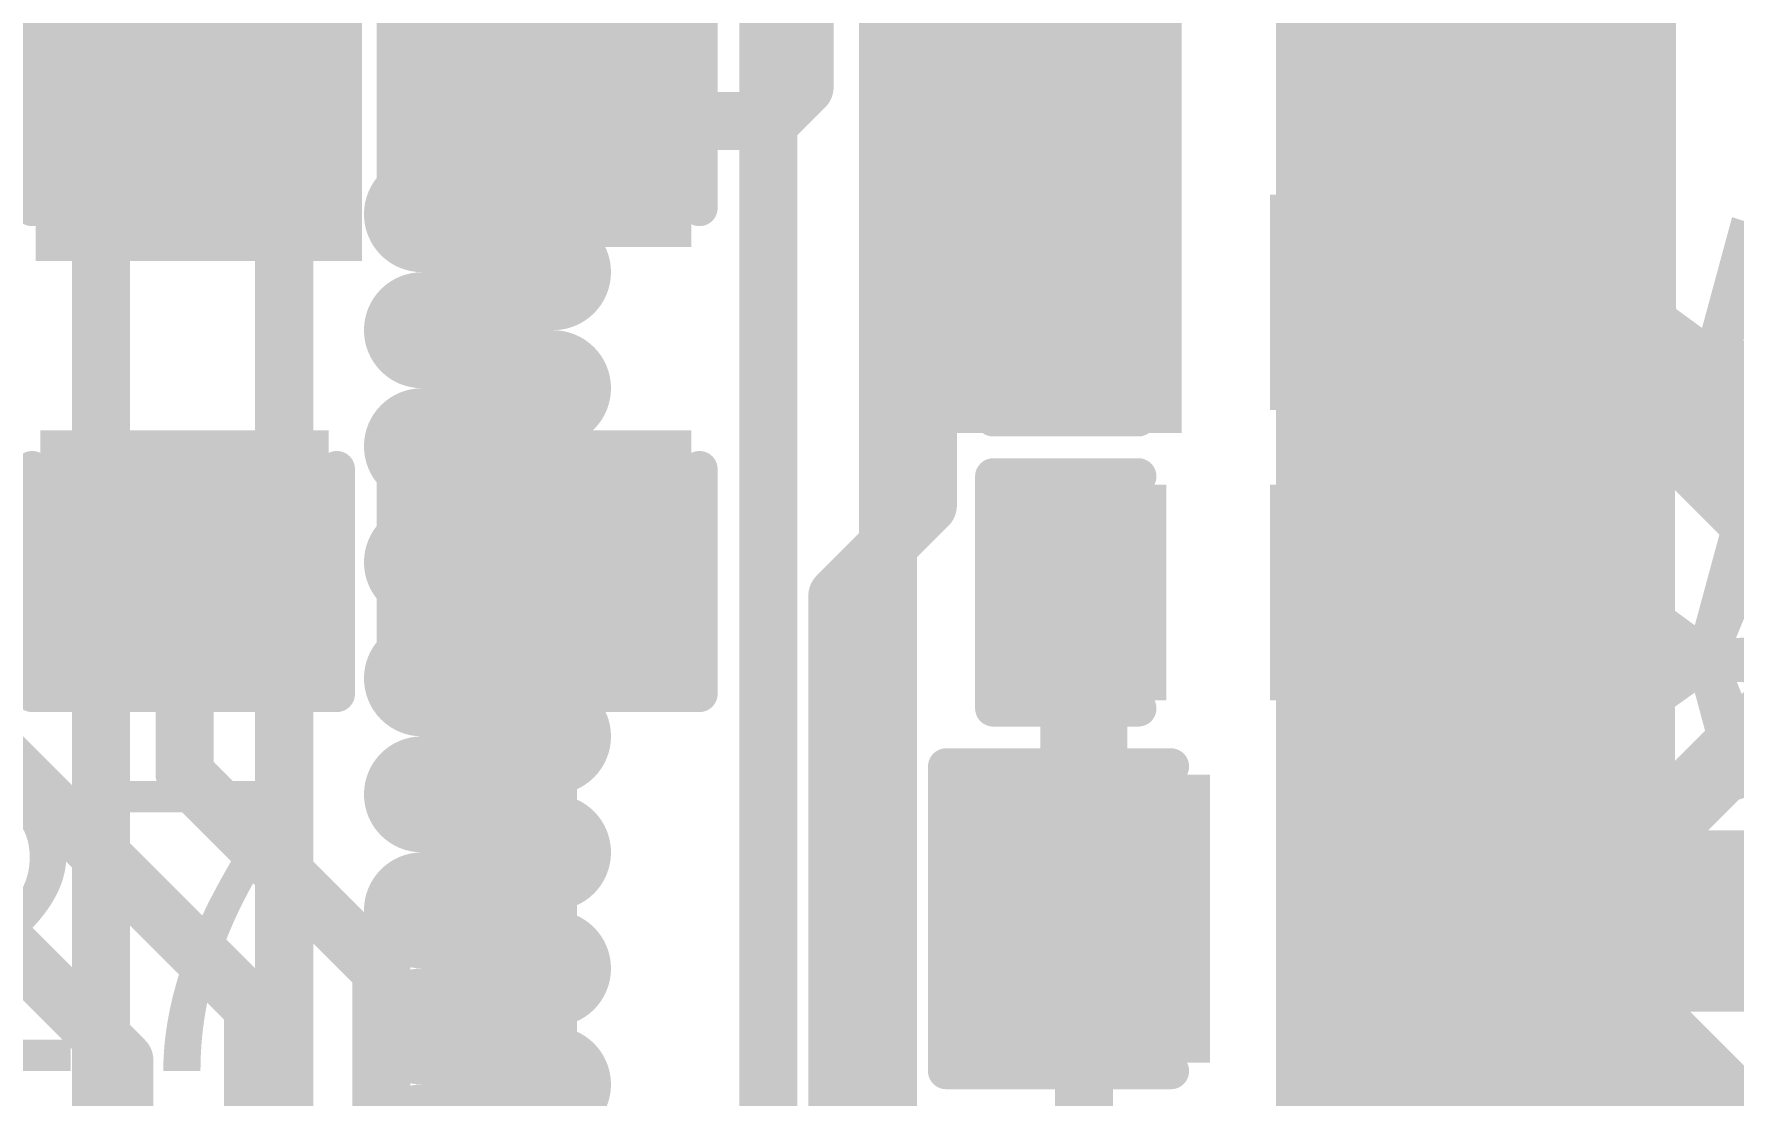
# Model space of a CAD drawing. Header units: millimetres. Extents: x -0.43 to 2.06, y -0.4 to 2.49.
# Drawn here: x 0.7818 to 1.016, y 1.873 to 2.0193 of the extents above; entities that cross this region are included whole.
import ezdxf

# ---------------------------------------------------------------- set-up
doc = ezdxf.new("R2010")
doc.units = ezdxf.units.MM
doc.header["$MEASUREMENT"] = 0
for name, color, linetype in [('BottomLayer', 5, 'Continuous'), ('TopLayer', 1, 'Continuous'), ('TopOverlay', 2, 'Continuous'), ('TopPaste', 8, 'Continuous'), ('TopSolder', 216, 'Continuous')]:
    doc.layers.add(name, color=color, linetype=linetype)
doc.styles.add('Arial', font='', dxfattribs={"height": 0.2})
doc.styles.get('Arial').set_extended_font_data('Arial')

# ---------------------------------------------------------------- blocks, each defined once
blk = doc.blocks.new('CAP_0402_110')
at = {"layer": 'TopLayer'}
for points in [[(-0.0275, -0.0125), (-0.0275, 0.0125), (-0.0095, 0.0125), (-0.0095, -0.0125)], [(0.0095, -0.0125), (0.0095, 0.0125), (0.0275, 0.0125), (0.0275, -0.0125)]]:
    blk.add_hatch(color=1, dxfattribs=at).paths.add_polyline_path(points)
at = {"layer": 'TopPaste'}
for points in [[(-0.0275, -0.0125), (-0.0275, 0.0125), (-0.0095, 0.0125), (-0.0095, -0.0125)], [(0.0095, -0.0125), (0.0095, 0.0125), (0.0275, 0.0125), (0.0275, -0.0125)]]:
    blk.add_hatch(color=8, dxfattribs=at).paths.add_polyline_path(points)
at = {"layer": 'TopSolder'}
for points in [[(-0.02986, -0.01486), (-0.02986, 0.01486), (-0.00714, 0.01486), (-0.00714, -0.01486)], [(0.00714, -0.01486), (0.00714, 0.01486), (0.02986, 0.01486), (0.02986, -0.01486)]]:
    blk.add_hatch(color=216, dxfattribs=at).paths.add_polyline_path(points)
at = {"layer": 'TopOverlay', "const_width": 0.005}
for points in [[(-0.031, -0.016), (-0.031, 0.016)], [(-0.031, 0.016), (-0.011, 0.016)], [(0.011, 0.016), (0.031, 0.016)], [(0.031, -0.016), (0.031, 0.016)], [(-0.031, -0.016), (-0.011, -0.016)], [(0.011, -0.016), (0.031, -0.016)]]:
    blk.add_lwpolyline(points, dxfattribs=at)
at = {"layer": 'TopOverlay', "const_width": 0.0025}
for points in [[(-0.03225, 0.016, 1), (-0.02975, 0.016, 1)], [(-0.03225, 0.016, 1), (-0.02975, 0.016, 1)], [(-0.01225, 0.016, 1), (-0.00975, 0.016, 1)], [(0.00975, 0.016, 1), (0.01225, 0.016, 1)], [(0.02975, 0.016, 1), (0.03225, 0.016, 1)], [(0.02975, 0.016, 1), (0.03225, 0.016, 1)], [(-0.03225, -0.016, 1), (-0.02975, -0.016, 1)], [(-0.03225, -0.016, 1), (-0.02975, -0.016, 1)], [(-0.01225, -0.016, 1), (-0.00975, -0.016, 1)], [(0.00975, -0.016, 1), (0.01225, -0.016, 1)], [(0.02975, -0.016, 1), (0.03225, -0.016, 1)], [(0.02975, -0.016, 1), (0.03225, -0.016, 1)]]:
    blk.add_lwpolyline(points, format="xyb", close=True, dxfattribs=at)
blk = doc.blocks.new('CAP_0603_111')
at = {"layer": 'TopLayer'}
for points in [[(-0.015, 0.0175), (-0.015, -0.0175), (-0.045, -0.0175), (-0.045, 0.0175)], [(0.045, 0.0175), (0.045, -0.0175), (0.015, -0.0175), (0.015, 0.0175)]]:
    blk.add_hatch(color=1, dxfattribs=at).paths.add_polyline_path(points)
at = {"layer": 'TopPaste'}
for points in [[(-0.015, 0.0175), (-0.015, -0.0175), (-0.045, -0.0175), (-0.045, 0.0175)], [(0.045, 0.0175), (0.045, -0.0175), (0.015, -0.0175), (0.015, 0.0175)]]:
    blk.add_hatch(color=8, dxfattribs=at).paths.add_polyline_path(points)
at = {"layer": 'TopSolder'}
for points in [[(-0.01264, 0.01986), (-0.01264, -0.01986), (-0.04736, -0.01986), (-0.04736, 0.01986)], [(0.04736, 0.01986), (0.04736, -0.01986), (0.01264, -0.01986), (0.01264, 0.01986)]]:
    blk.add_hatch(color=216, dxfattribs=at).paths.add_polyline_path(points)
at = {"layer": 'TopOverlay', "const_width": 0.005}
for points in [[(-0.049, -0.021), (-0.049, 0.021)], [(-0.049, 0.021), (-0.018, 0.021)], [(0.018, 0.021), (0.049, 0.021)], [(0.049, -0.021), (0.049, 0.021)], [(-0.049, -0.021), (-0.018, -0.021)], [(0.018, -0.021), (0.049, -0.021)]]:
    blk.add_lwpolyline(points, dxfattribs=at)
at = {"layer": 'TopOverlay', "const_width": 0.0025}
for points in [[(-0.05025, 0.021, 1), (-0.04775, 0.021, 1)], [(-0.05025, 0.021, 1), (-0.04775, 0.021, 1)], [(-0.01925, 0.021, 1), (-0.01675, 0.021, 1)], [(0.01675, 0.021, 1), (0.01925, 0.021, 1)], [(0.04775, 0.021, 1), (0.05025, 0.021, 1)], [(0.04775, 0.021, 1), (0.05025, 0.021, 1)], [(-0.05025, -0.021, 1), (-0.04775, -0.021, 1)], [(-0.05025, -0.021, 1), (-0.04775, -0.021, 1)], [(-0.01925, -0.021, 1), (-0.01675, -0.021, 1)], [(0.01675, -0.021, 1), (0.01925, -0.021, 1)], [(0.04775, -0.021, 1), (0.05025, -0.021, 1)], [(0.04775, -0.021, 1), (0.05025, -0.021, 1)]]:
    blk.add_lwpolyline(points, format="xyb", close=True, dxfattribs=at)
blk = doc.blocks.new('CAP_0402_112')
at = {"layer": 'TopLayer'}
for points in [[(-0.0275, -0.0125), (-0.0275, 0.0125), (-0.0095, 0.0125), (-0.0095, -0.0125)], [(0.0095, -0.0125), (0.0095, 0.0125), (0.0275, 0.0125), (0.0275, -0.0125)]]:
    blk.add_hatch(color=1, dxfattribs=at).paths.add_polyline_path(points)
at = {"layer": 'TopPaste'}
for points in [[(-0.0275, -0.0125), (-0.0275, 0.0125), (-0.0095, 0.0125), (-0.0095, -0.0125)], [(0.0095, -0.0125), (0.0095, 0.0125), (0.0275, 0.0125), (0.0275, -0.0125)]]:
    blk.add_hatch(color=8, dxfattribs=at).paths.add_polyline_path(points)
at = {"layer": 'TopSolder'}
for points in [[(-0.02986, -0.01486), (-0.02986, 0.01486), (-0.00714, 0.01486), (-0.00714, -0.01486)], [(0.00714, -0.01486), (0.00714, 0.01486), (0.02986, 0.01486), (0.02986, -0.01486)]]:
    blk.add_hatch(color=216, dxfattribs=at).paths.add_polyline_path(points)
at = {"layer": 'TopOverlay', "const_width": 0.005}
for points in [[(-0.031, -0.016), (-0.031, 0.016)], [(-0.031, 0.016), (-0.011, 0.016)], [(0.011, 0.016), (0.031, 0.016)], [(0.031, -0.016), (0.031, 0.016)], [(-0.031, -0.016), (-0.011, -0.016)], [(0.011, -0.016), (0.031, -0.016)]]:
    blk.add_lwpolyline(points, dxfattribs=at)
at = {"layer": 'TopOverlay', "const_width": 0.0025}
for points in [[(-0.03225, 0.016, 1), (-0.02975, 0.016, 1)], [(-0.03225, 0.016, 1), (-0.02975, 0.016, 1)], [(-0.01225, 0.016, 1), (-0.00975, 0.016, 1)], [(0.00975, 0.016, 1), (0.01225, 0.016, 1)], [(0.02975, 0.016, 1), (0.03225, 0.016, 1)], [(0.02975, 0.016, 1), (0.03225, 0.016, 1)], [(-0.03225, -0.016, 1), (-0.02975, -0.016, 1)], [(-0.03225, -0.016, 1), (-0.02975, -0.016, 1)], [(-0.01225, -0.016, 1), (-0.00975, -0.016, 1)], [(0.00975, -0.016, 1), (0.01225, -0.016, 1)], [(0.02975, -0.016, 1), (0.03225, -0.016, 1)], [(0.02975, -0.016, 1), (0.03225, -0.016, 1)]]:
    blk.add_lwpolyline(points, format="xyb", close=True, dxfattribs=at)
blk = doc.blocks.new('CAP_0603_113')
at = {"layer": 'TopLayer'}
for points in [[(-0.015, 0.0175), (-0.015, -0.0175), (-0.045, -0.0175), (-0.045, 0.0175)], [(0.045, 0.0175), (0.045, -0.0175), (0.015, -0.0175), (0.015, 0.0175)]]:
    blk.add_hatch(color=1, dxfattribs=at).paths.add_polyline_path(points)
at = {"layer": 'TopPaste'}
for points in [[(-0.015, 0.0175), (-0.015, -0.0175), (-0.045, -0.0175), (-0.045, 0.0175)], [(0.045, 0.0175), (0.045, -0.0175), (0.015, -0.0175), (0.015, 0.0175)]]:
    blk.add_hatch(color=8, dxfattribs=at).paths.add_polyline_path(points)
at = {"layer": 'TopSolder'}
for points in [[(-0.01264, 0.01986), (-0.01264, -0.01986), (-0.04736, -0.01986), (-0.04736, 0.01986)], [(0.04736, 0.01986), (0.04736, -0.01986), (0.01264, -0.01986), (0.01264, 0.01986)]]:
    blk.add_hatch(color=216, dxfattribs=at).paths.add_polyline_path(points)
at = {"layer": 'TopOverlay', "const_width": 0.005}
for points in [[(-0.049, -0.021), (-0.049, 0.021)], [(-0.049, 0.021), (-0.018, 0.021)], [(0.018, 0.021), (0.049, 0.021)], [(0.049, -0.021), (0.049, 0.021)], [(-0.049, -0.021), (-0.018, -0.021)], [(0.018, -0.021), (0.049, -0.021)]]:
    blk.add_lwpolyline(points, dxfattribs=at)
at = {"layer": 'TopOverlay', "const_width": 0.0025}
for points in [[(-0.05025, 0.021, 1), (-0.04775, 0.021, 1)], [(-0.05025, 0.021, 1), (-0.04775, 0.021, 1)], [(-0.01925, 0.021, 1), (-0.01675, 0.021, 1)], [(0.01675, 0.021, 1), (0.01925, 0.021, 1)], [(0.04775, 0.021, 1), (0.05025, 0.021, 1)], [(0.04775, 0.021, 1), (0.05025, 0.021, 1)], [(-0.05025, -0.021, 1), (-0.04775, -0.021, 1)], [(-0.05025, -0.021, 1), (-0.04775, -0.021, 1)], [(-0.01925, -0.021, 1), (-0.01675, -0.021, 1)], [(0.01675, -0.021, 1), (0.01925, -0.021, 1)], [(0.04775, -0.021, 1), (0.05025, -0.021, 1)], [(0.04775, -0.021, 1), (0.05025, -0.021, 1)]]:
    blk.add_lwpolyline(points, format="xyb", close=True, dxfattribs=at)
blk = doc.blocks.new('CAP_0603_124')
at = {"layer": 'TopLayer'}
for points in [[(-0.015, 0.0175), (-0.015, -0.0175), (-0.045, -0.0175), (-0.045, 0.0175)], [(0.045, 0.0175), (0.045, -0.0175), (0.015, -0.0175), (0.015, 0.0175)]]:
    blk.add_hatch(color=1, dxfattribs=at).paths.add_polyline_path(points)
at = {"layer": 'TopPaste'}
for points in [[(-0.015, 0.0175), (-0.015, -0.0175), (-0.045, -0.0175), (-0.045, 0.0175)], [(0.045, 0.0175), (0.045, -0.0175), (0.015, -0.0175), (0.015, 0.0175)]]:
    blk.add_hatch(color=8, dxfattribs=at).paths.add_polyline_path(points)
at = {"layer": 'TopSolder'}
for points in [[(-0.01264, 0.01986), (-0.01264, -0.01986), (-0.04736, -0.01986), (-0.04736, 0.01986)], [(0.04736, 0.01986), (0.04736, -0.01986), (0.01264, -0.01986), (0.01264, 0.01986)]]:
    blk.add_hatch(color=216, dxfattribs=at).paths.add_polyline_path(points)
at = {"layer": 'TopOverlay', "const_width": 0.005}
for points in [[(-0.049, 0.021), (-0.049, -0.021)], [(-0.049, 0.021), (-0.018, 0.021)], [(0.018, 0.021), (0.049, 0.021)], [(0.049, 0.021), (0.049, -0.021)], [(-0.049, -0.021), (-0.018, -0.021)], [(0.018, -0.021), (0.049, -0.021)]]:
    blk.add_lwpolyline(points, dxfattribs=at)
at = {"layer": 'TopOverlay', "const_width": 0.0025}
for points in [[(-0.05025, 0.021, 1), (-0.04775, 0.021, 1)], [(-0.05025, 0.021, 1), (-0.04775, 0.021, 1)], [(-0.01925, 0.021, 1), (-0.01675, 0.021, 1)], [(0.01675, 0.021, 1), (0.01925, 0.021, 1)], [(0.04775, 0.021, 1), (0.05025, 0.021, 1)], [(0.04775, 0.021, 1), (0.05025, 0.021, 1)], [(-0.05025, -0.021, 1), (-0.04775, -0.021, 1)], [(-0.05025, -0.021, 1), (-0.04775, -0.021, 1)], [(-0.01925, -0.021, 1), (-0.01675, -0.021, 1)], [(0.01675, -0.021, 1), (0.01925, -0.021, 1)], [(0.04775, -0.021, 1), (0.05025, -0.021, 1)], [(0.04775, -0.021, 1), (0.05025, -0.021, 1)]]:
    blk.add_lwpolyline(points, format="xyb", close=True, dxfattribs=at)
blk = doc.blocks.new('CAP_0603_127')
at = {"layer": 'TopLayer'}
for points in [[(-0.015, 0.0175), (-0.015, -0.0175), (-0.045, -0.0175), (-0.045, 0.0175)], [(0.045, 0.0175), (0.045, -0.0175), (0.015, -0.0175), (0.015, 0.0175)]]:
    blk.add_hatch(color=1, dxfattribs=at).paths.add_polyline_path(points)
at = {"layer": 'TopPaste'}
for points in [[(-0.015, 0.0175), (-0.015, -0.0175), (-0.045, -0.0175), (-0.045, 0.0175)], [(0.045, 0.0175), (0.045, -0.0175), (0.015, -0.0175), (0.015, 0.0175)]]:
    blk.add_hatch(color=8, dxfattribs=at).paths.add_polyline_path(points)
at = {"layer": 'TopSolder'}
for points in [[(-0.01264, 0.01986), (-0.01264, -0.01986), (-0.04736, -0.01986), (-0.04736, 0.01986)], [(0.04736, 0.01986), (0.04736, -0.01986), (0.01264, -0.01986), (0.01264, 0.01986)]]:
    blk.add_hatch(color=216, dxfattribs=at).paths.add_polyline_path(points)
at = {"layer": 'TopOverlay', "const_width": 0.005}
for points in [[(-0.049, 0.021), (-0.049, -0.021)], [(-0.049, 0.021), (-0.018, 0.021)], [(0.018, 0.021), (0.049, 0.021)], [(0.049, 0.021), (0.049, -0.021)], [(-0.049, -0.021), (-0.018, -0.021)], [(0.018, -0.021), (0.049, -0.021)]]:
    blk.add_lwpolyline(points, dxfattribs=at)
at = {"layer": 'TopOverlay', "const_width": 0.0025}
for points in [[(-0.05025, 0.021, 1), (-0.04775, 0.021, 1)], [(-0.05025, 0.021, 1), (-0.04775, 0.021, 1)], [(-0.01925, 0.021, 1), (-0.01675, 0.021, 1)], [(0.01675, 0.021, 1), (0.01925, 0.021, 1)], [(0.04775, 0.021, 1), (0.05025, 0.021, 1)], [(0.04775, 0.021, 1), (0.05025, 0.021, 1)], [(-0.05025, -0.021, 1), (-0.04775, -0.021, 1)], [(-0.05025, -0.021, 1), (-0.04775, -0.021, 1)], [(-0.01925, -0.021, 1), (-0.01675, -0.021, 1)], [(0.01675, -0.021, 1), (0.01925, -0.021, 1)], [(0.04775, -0.021, 1), (0.05025, -0.021, 1)], [(0.04775, -0.021, 1), (0.05025, -0.021, 1)]]:
    blk.add_lwpolyline(points, format="xyb", close=True, dxfattribs=at)

msp = doc.modelspace()

# ---------------------------------------------------------------- hatches: boundary and pattern name
at = {"layer": 'TopLayer'}
for points in [[(0.953, 1.83), (1.008, 1.83), (1.008, 2.048), (0.953, 2.048)], [(0.782, 1.988), (0.827, 1.988), (0.827, 2.043), (0.782, 2.043)], [(0.901, 1.96431), (0.94, 1.96431), (0.94, 2.04431), (0.901, 2.04431)]]:
    msp.add_hatch(color=1, dxfattribs=at).paths.add_polyline_path(points)

# ---------------------------------------------------------------- linework, layer by layer
at = {"layer": 'BottomLayer'}
for points, const_width in [([(0.791, 1.223), (0.791, 2.185)], 0.008), ([(0.81625, 1.15275), (0.81625, 2.10625)], 0.008), ([(1.00065, 1.97435), (1.00065, 2.09235)], 0.015), ([(0.967, 1.917), (0.967, 2.065)], 0.015), ([(0.8995, 1.0055), (0.8995, 2.0595)], 0.008), ([(0.883, 1.44613), (0.883, 2.055)], 0.008), ([(0.836, 2.01446), (0.836, 2.03809)], 0.008), ([(0.844, 2.00646), (0.85331, 2.00646)], 0.008), ([(0.83525, 1.99846), (0.85331, 1.99846)], 0.008), ([(0.83525, 1.99046), (0.85331, 1.99046)], 0.008), ([(0.83525, 1.98246), (0.85331, 1.98246)], 0.008), ([(1.00065, 1.97435), (1.004, 1.971)], 0.015), ([(0.83525, 1.97446), (0.85331, 1.97446)], 0.008), ([(1.004, 1.971), (1.004, 1.971)], 0.015), ([(1.004, 1.971), (1.037, 1.938)], 0.015), ([(0.83525, 1.96646), (0.85331, 1.96646)], 0.008), ([(0.83525, 1.95846), (0.85331, 1.95846)], 0.008), ([(0.83525, 1.95046), (0.85331, 1.95046)], 0.008), ([(0.83525, 1.94246), (0.85331, 1.94246)], 0.008), ([(0.83525, 1.93446), (0.85331, 1.93446)], 0.008), ([(0.83525, 1.92646), (0.85331, 1.92646)], 0.008), ([(0.967, 1.917), (1.048, 1.836)], 0.015), ([(0.83525, 1.91846), (0.85331, 1.91846)], 0.008), ([(0.83525, 1.91046), (0.85331, 1.91046)], 0.008), ([(0.83525, 1.90246), (0.85331, 1.90246)], 0.008), ([(0.83525, 1.89446), (0.85331, 1.89446)], 0.008), ([(0.83525, 1.88646), (0.85331, 1.88646)], 0.008), ([(0.83525, 1.87846), (0.85331, 1.87846)], 0.008), ([(0.83525, 1.87046), (0.85331, 1.87046)], 0.008)]:
    msp.add_lwpolyline(points, dxfattribs=dict(at, const_width=const_width))
for points, const_width in [([(0.834, 2.01446, 1), (0.838, 2.01446, 1)], 0.004), ([(0.834, 2.01446, 1), (0.838, 2.01446, 1)], 0.004), ([(0.842, 2.00646, 1), (0.846, 2.00646, 1)], 0.004), ([(0.842, 2.00646, 1), (0.846, 2.00646, 1)], 0.004), ([(0.85131, 2.00646, 1), (0.85531, 2.00646, 1)], 0.004), ([(0.85131, 2.00646, 1), (0.85531, 2.00646, 1)], 0.004), ([(0.83325, 1.99846, 1), (0.83725, 1.99846, 1)], 0.004), ([(0.83325, 1.99846, 1), (0.83725, 1.99846, 1)], 0.004), ([(0.85131, 1.99846, 1), (0.85531, 1.99846, 1)], 0.004), ([(0.85131, 1.99846, 1), (0.85531, 1.99846, 1)], 0.004), ([(0.83325, 1.99046, 1), (0.83725, 1.99046, 1)], 0.004), ([(0.83325, 1.99046, 1), (0.83725, 1.99046, 1)], 0.004), ([(0.85131, 1.99046, 1), (0.85531, 1.99046, 1)], 0.004), ([(0.85131, 1.99046, 1), (0.85531, 1.99046, 1)], 0.004), ([(0.83325, 1.98246, 1), (0.83725, 1.98246, 1)], 0.004), ([(0.83325, 1.98246, 1), (0.83725, 1.98246, 1)], 0.004), ([(0.85131, 1.98246, 1), (0.85531, 1.98246, 1)], 0.004), ([(0.85131, 1.98246, 1), (0.85531, 1.98246, 1)], 0.004), ([(0.9969, 1.97435, 1), (1.0044, 1.97435, 1)], 0.0075), ([(0.9969, 1.97435, 1), (1.0044, 1.97435, 1)], 0.0075), ([(0.83325, 1.97446, 1), (0.83725, 1.97446, 1)], 0.004), ([(0.83325, 1.97446, 1), (0.83725, 1.97446, 1)], 0.004), ([(0.85131, 1.97446, 1), (0.85531, 1.97446, 1)], 0.004), ([(0.85131, 1.97446, 1), (0.85531, 1.97446, 1)], 0.004), ([(1.00025, 1.971, 1), (1.00775, 1.971, 1)], 0.0075), ([(1.00025, 1.971, 1), (1.00775, 1.971, 1)], 0.0075), ([(1.00025, 1.971, 1), (1.00775, 1.971, 1)], 0.0075), ([(1.00025, 1.971, 1), (1.00775, 1.971, 1)], 0.0075), ([(0.83325, 1.96646, 1), (0.83725, 1.96646, 1)], 0.004), ([(0.83325, 1.96646, 1), (0.83725, 1.96646, 1)], 0.004), ([(0.85131, 1.96646, 1), (0.85531, 1.96646, 1)], 0.004), ([(0.85131, 1.96646, 1), (0.85531, 1.96646, 1)], 0.004), ([(0.83325, 1.95846, 1), (0.83725, 1.95846, 1)], 0.004), ([(0.83325, 1.95846, 1), (0.83725, 1.95846, 1)], 0.004), ([(0.85131, 1.95846, 1), (0.85531, 1.95846, 1)], 0.004), ([(0.85131, 1.95846, 1), (0.85531, 1.95846, 1)], 0.004), ([(0.83325, 1.95046, 1), (0.83725, 1.95046, 1)], 0.004), ([(0.83325, 1.95046, 1), (0.83725, 1.95046, 1)], 0.004), ([(0.85131, 1.95046, 1), (0.85531, 1.95046, 1)], 0.004), ([(0.85131, 1.95046, 1), (0.85531, 1.95046, 1)], 0.004), ([(0.83325, 1.94246, 1), (0.83725, 1.94246, 1)], 0.004), ([(0.83325, 1.94246, 1), (0.83725, 1.94246, 1)], 0.004), ([(0.85131, 1.94246, 1), (0.85531, 1.94246, 1)], 0.004), ([(0.85131, 1.94246, 1), (0.85531, 1.94246, 1)], 0.004), ([(0.83325, 1.93446, 1), (0.83725, 1.93446, 1)], 0.004), ([(0.83325, 1.93446, 1), (0.83725, 1.93446, 1)], 0.004), ([(0.85131, 1.93446, 1), (0.85531, 1.93446, 1)], 0.004), ([(0.85131, 1.93446, 1), (0.85531, 1.93446, 1)], 0.004), ([(0.83325, 1.92646, 1), (0.83725, 1.92646, 1)], 0.004), ([(0.83325, 1.92646, 1), (0.83725, 1.92646, 1)], 0.004), ([(0.85131, 1.92646, 1), (0.85531, 1.92646, 1)], 0.004), ([(0.85131, 1.92646, 1), (0.85531, 1.92646, 1)], 0.004), ([(0.96325, 1.917, 1), (0.97075, 1.917, 1)], 0.0075), ([(0.96325, 1.917, 1), (0.97075, 1.917, 1)], 0.0075), ([(0.83325, 1.91846, 1), (0.83725, 1.91846, 1)], 0.004), ([(0.83325, 1.91846, 1), (0.83725, 1.91846, 1)], 0.004), ([(0.85131, 1.91846, 1), (0.85531, 1.91846, 1)], 0.004), ([(0.85131, 1.91846, 1), (0.85531, 1.91846, 1)], 0.004), ([(0.83325, 1.91046, 1), (0.83725, 1.91046, 1)], 0.004), ([(0.83325, 1.91046, 1), (0.83725, 1.91046, 1)], 0.004), ([(0.85131, 1.91046, 1), (0.85531, 1.91046, 1)], 0.004), ([(0.85131, 1.91046, 1), (0.85531, 1.91046, 1)], 0.004), ([(0.83325, 1.90246, 1), (0.83725, 1.90246, 1)], 0.004), ([(0.83325, 1.90246, 1), (0.83725, 1.90246, 1)], 0.004), ([(0.85131, 1.90246, 1), (0.85531, 1.90246, 1)], 0.004), ([(0.85131, 1.90246, 1), (0.85531, 1.90246, 1)], 0.004), ([(0.83325, 1.89446, 1), (0.83725, 1.89446, 1)], 0.004), ([(0.83325, 1.89446, 1), (0.83725, 1.89446, 1)], 0.004), ([(0.85131, 1.89446, 1), (0.85531, 1.89446, 1)], 0.004), ([(0.85131, 1.89446, 1), (0.85531, 1.89446, 1)], 0.004), ([(0.83325, 1.88646, 1), (0.83725, 1.88646, 1)], 0.004), ([(0.83325, 1.88646, 1), (0.83725, 1.88646, 1)], 0.004), ([(0.85131, 1.88646, 1), (0.85531, 1.88646, 1)], 0.004), ([(0.85131, 1.88646, 1), (0.85531, 1.88646, 1)], 0.004), ([(0.83325, 1.87846, 1), (0.83725, 1.87846, 1)], 0.004), ([(0.83325, 1.87846, 1), (0.83725, 1.87846, 1)], 0.004), ([(0.85131, 1.87846, 1), (0.85531, 1.87846, 1)], 0.004), ([(0.85131, 1.87846, 1), (0.85531, 1.87846, 1)], 0.004), ([(0.83325, 1.87046, 1), (0.83725, 1.87046, 1)], 0.004), ([(0.83325, 1.87046, 1), (0.83725, 1.87046, 1)], 0.004), ([(0.85131, 1.87046, 1), (0.85531, 1.87046, 1)], 0.004), ([(0.85131, 1.87046, 1), (0.85531, 1.87046, 1)], 0.004)]:
    msp.add_lwpolyline(points, format="xyb", close=True, dxfattribs=dict(at, const_width=const_width))
at = {"layer": 'BottomLayer', "const_width": 0.008}
for points in [[(0.844, 2.00646, -0.414214), (0.836, 2.01446)], [(0.85331, 2.00646, -1), (0.85331, 1.99846)], [(0.83525, 1.99046, -1), (0.83525, 1.99846)], [(0.85331, 1.99046, -1), (0.85331, 1.98246)], [(0.83525, 1.97446, -1), (0.83525, 1.98246)], [(0.85331, 1.97446, -1), (0.85331, 1.96646)], [(0.83525, 1.95846, -1), (0.83525, 1.96646)], [(0.85331, 1.95846, -1), (0.85331, 1.95046)], [(0.83525, 1.94246, -1), (0.83525, 1.95046)], [(0.85331, 1.94246, -1), (0.85331, 1.93446)], [(0.83525, 1.92646, -1), (0.83525, 1.93446)], [(0.85331, 1.92646, -1), (0.85331, 1.91846)], [(0.83525, 1.91046, -1), (0.83525, 1.91846)], [(0.85331, 1.91046, -1), (0.85331, 1.90246)], [(0.83525, 1.89446, -1), (0.83525, 1.90246)], [(0.85331, 1.89446, -1), (0.85331, 1.88646)], [(0.83525, 1.87846, -1), (0.83525, 1.88646)], [(0.85331, 1.87846, -1), (0.85331, 1.87046)], [(0.83525, 1.86246, -1), (0.83525, 1.87046)]]:
    msp.add_lwpolyline(points, format="xyb", dxfattribs=at)
at = {"layer": 'TopLayer'}
for points, const_width in [([(0.888, 2.01199), (0.888, 2.047)], 0.008), ([(0.68205, 2.015), (0.81194, 1.88511)], 0.008), ([(0.80251, 2.00731), (0.80481, 2.00731)], 0.015), ([(0.80481, 2.00731), (0.81231, 1.99981)], 0.015), ([(0.88331, 2.00731), (0.888, 2.01199)], 0.008), ([(0.905, 2.0108), (0.90651, 2.01231)], 0.008), ([(0.905, 1.95431), (0.905, 2.0108)], 0.008), ([(0.85251, 2.00731), (0.88331, 2.00731)], 0.008), ([(0.67472, 1.99728), (0.79423, 1.87777)], 0.008), ([(0.89251, 1.94182), (0.905, 1.95431)], 0.008), ([(0.80251, 1.91731), (0.80251, 1.94731)], 0.008), ([(0.85261, 1.94341), (0.85651, 1.94731)], 0.008), ([(0.85261, 1.82546), (0.85261, 1.94341)], 0.008), ([(0.89251, 1.82731), (0.89251, 1.94182)], 0.008), ([(0.92651, 1.90031), (0.92651, 1.93931)], 0.012), ([(0.80251, 1.91731), (0.82966, 1.89016)], 0.008), ([(0.98551, 1.89431), (0.9882, 1.897)], 0.025), ([(0.9892, 1.897), (1.039, 1.897)], 0.025), ([(0.92651, 1.83651), (0.92651, 1.90031)], 0.008), ([(0.82966, 1.84841), (0.82966, 1.89016)], 0.008), ([(0.81194, 1.84841), (0.81194, 1.88511)], 0.008), ([(0.79423, 1.84841), (0.79423, 1.87777)], 0.008)]:
    msp.add_lwpolyline(points, dxfattribs=dict(at, const_width=const_width))
for points, const_width in [([(0.79876, 2.00731, 1), (0.80626, 2.00731, 1)], 0.0075), ([(0.80106, 2.00731, 1), (0.80856, 2.00731, 1)], 0.0075), ([(0.80106, 2.00731, 1), (0.80856, 2.00731, 1)], 0.0075), ([(0.886, 2.01199, 1), (0.89, 2.01199, 1)], 0.004), ([(0.886, 2.01199, 1), (0.89, 2.01199, 1)], 0.004), ([(0.903, 2.0108, 1), (0.907, 2.0108, 1)], 0.004), ([(0.903, 2.0108, 1), (0.907, 2.0108, 1)], 0.004), ([(0.90451, 2.01231, 1), (0.90851, 2.01231, 1)], 0.004), ([(0.85051, 2.00731, 1), (0.85451, 2.00731, 1)], 0.004), ([(0.88131, 2.00731, 1), (0.88531, 2.00731, 1)], 0.004), ([(0.88131, 2.00731, 1), (0.88531, 2.00731, 1)], 0.004), ([(0.80856, 1.99981, 1), (0.81606, 1.99981, 1)], 0.0075), ([(0.903, 1.95431, 1), (0.907, 1.95431, 1)], 0.004), ([(0.903, 1.95431, 1), (0.907, 1.95431, 1)], 0.004), ([(0.80051, 1.94731, 1), (0.80451, 1.94731, 1)], 0.004), ([(0.85451, 1.94731, 1), (0.85851, 1.94731, 1)], 0.004), ([(0.85061, 1.94341, 1), (0.85461, 1.94341, 1)], 0.004), ([(0.85061, 1.94341, 1), (0.85461, 1.94341, 1)], 0.004), ([(0.89051, 1.94182, 1), (0.89451, 1.94182, 1)], 0.004), ([(0.89051, 1.94182, 1), (0.89451, 1.94182, 1)], 0.004), ([(0.92351, 1.93931, 1), (0.92951, 1.93931, 1)], 0.006), ([(0.80051, 1.91731, 1), (0.80451, 1.91731, 1)], 0.004), ([(0.80051, 1.91731, 1), (0.80451, 1.91731, 1)], 0.004), ([(0.98195, 1.897, 1), (0.99445, 1.897, 1)], 0.0125), ([(0.98295, 1.897, 1), (0.99545, 1.897, 1)], 0.0125), ([(0.97926, 1.89431, 1), (0.99176, 1.89431, 1)], 0.0125), ([(0.92351, 1.90031, 1), (0.92951, 1.90031, 1)], 0.006), ([(0.92451, 1.90031, 1), (0.92851, 1.90031, 1)], 0.004), ([(0.82766, 1.89016, 1), (0.83166, 1.89016, 1)], 0.004), ([(0.82766, 1.89016, 1), (0.83166, 1.89016, 1)], 0.004), ([(0.80994, 1.88511, 1), (0.81394, 1.88511, 1)], 0.004), ([(0.80994, 1.88511, 1), (0.81394, 1.88511, 1)], 0.004), ([(0.79223, 1.87777, 1), (0.79623, 1.87777, 1)], 0.004), ([(0.79223, 1.87777, 1), (0.79623, 1.87777, 1)], 0.004)]:
    msp.add_lwpolyline(points, format="xyb", close=True, dxfattribs=dict(at, const_width=const_width))
at = {"layer": 'TopOverlay', "const_width": 0.01}
msp.add_lwpolyline([(1.00776, 1.91176), (1.02441, 1.92841)], dxfattribs=at)
at = {"layer": 'TopOverlay', "const_width": 0.005}
msp.add_lwpolyline([(1.00526, 1.91176, 1), (1.01026, 1.91176, 1)], format="xyb", close=True, dxfattribs=at)

# ---------------------------------------------------------------- block references
for name, p in [('CAP_0603_111', (0.948, 2.027)), ('CAP_0402_110', (0.94501, 1.98231)), ('CAP_0402_112', (0.94501, 1.94231)), ('CAP_0603_113', (0.95651, 1.89731))]:
    msp.add_blockref(name, p)
at = {"rotation": 90}
for name, p in [('CAP_0603_127', (0.80251, 1.97731)), ('CAP_0603_124', (0.85251, 1.97731))]:
    msp.add_blockref(name, p, dxfattribs=at)

# ---------------------------------------------------------------- texts
at = {"layer": 'TopOverlay', "style": 'Arial'}
for p in [(0.95427, 1.99585), (0.95327, 1.95485)]:
    msp.add_text('*', height=0.08, rotation=270, dxfattribs=at).set_placement(p)
msp.add_text('C27', height=0.04, dxfattribs=at).set_placement((0.7182, 1.87631))

doc.saveas('drawing.dxf')
